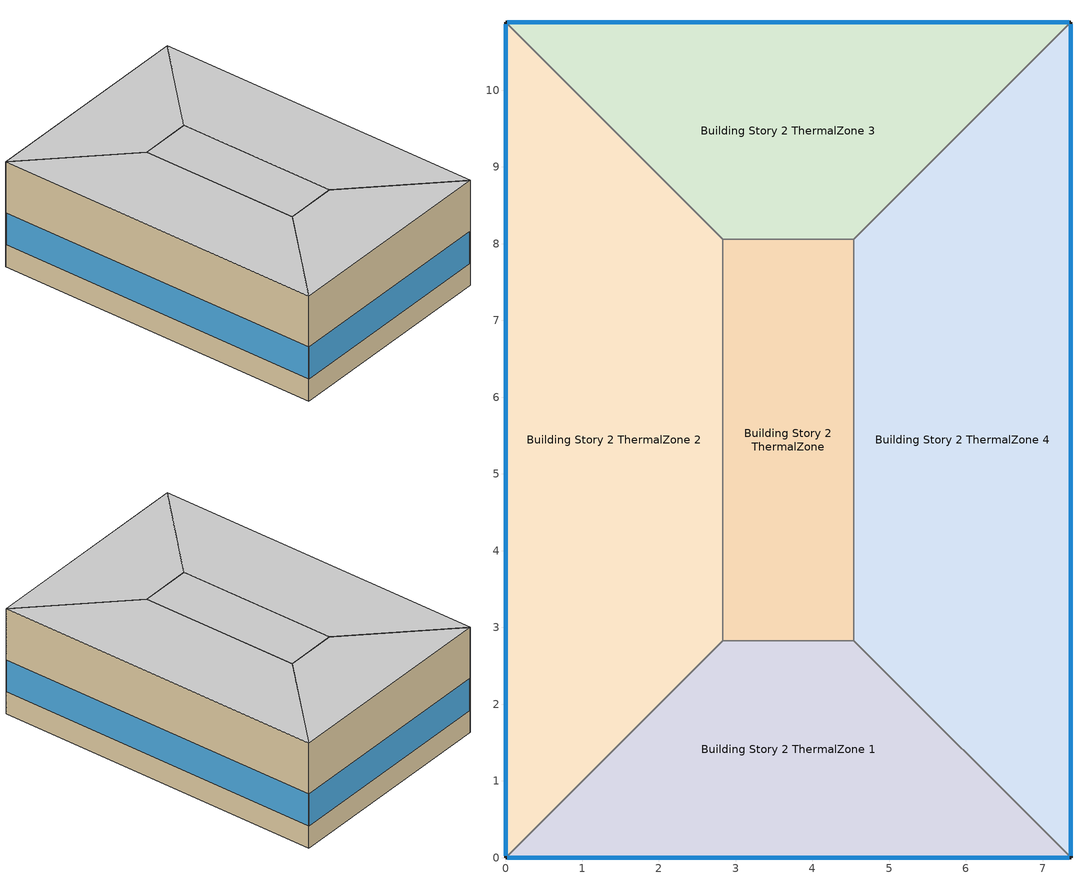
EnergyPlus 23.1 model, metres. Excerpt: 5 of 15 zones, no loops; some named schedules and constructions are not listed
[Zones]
Building Story 2 ThermalZone
 floor adiabatic (Typical Interior Floor): 4.54,2.83 2.83,2.83 2.83,8.06 4.54,8.06 z3.6
 wall adiabatic (Typical Interior Wall): 2.83,2.83 4.54,2.83 4.54,8.06 2.83,8.06 2.83,2.83 z3.6:7.2
 ceiling adiabatic (Typical Interior Ceiling): 4.54,8.06 2.83,8.06 2.83,2.83 4.54,2.83 z7.2
Building Story 2 ThermalZone 1
 floor adiabatic (Typical Interior Ceiling): 7.37,0 0,0 2.83,2.83 4.54,2.83 z3.6
 wall outside (Typical Insulated Steel Framed Exterior Wall R-20.41): 0,0 7.37,0 z3.6:7.2
 wall adiabatic (Typical Interior Wall): 7.37,0 4.54,2.83 2.83,2.83 0,0 z3.6:7.2
 window (U 0.48 SHGC 0.40 Dbl Ref-D Clr 6mm/13mm): 0.03,0 7.34,0 z4.36:5.45
 ceiling adiabatic (Typical Interior Ceiling): 4.54,2.83 2.83,2.83 0,0 7.37,0 z7.2
Building Story 2 ThermalZone 2
 floor adiabatic (Typical Interior Ceiling): 0,0 0,10.88 2.83,8.06 2.83,2.83 z3.6
 wall outside (Typical Insulated Steel Framed Exterior Wall R-20.41): 0,10.88 0,0 z3.6:7.2
 wall adiabatic (Typical Interior Wall): 0,0 2.83,2.83 2.83,8.06 0,10.88 z3.6:7.2
 window (U 0.48 SHGC 0.40 Dbl Ref-D Clr 6mm/13mm): 0,10.86 0,0.03 z4.36:5.45
 ceiling adiabatic (Typical Interior Ceiling): 2.83,2.83 2.83,8.06 0,10.88 0,0 z7.2
Building Story 2 ThermalZone 3
 floor adiabatic (Typical Interior Ceiling): 0,10.88 7.37,10.88 4.54,8.06 2.83,8.06 z3.6
 wall outside (Typical Insulated Steel Framed Exterior Wall R-20.41): 7.37,10.88 0,10.88 z3.6:7.2
 wall adiabatic (Typical Interior Wall): 0,10.88 2.83,8.06 4.54,8.06 7.37,10.88 z3.6:7.2
 window (U 0.48 SHGC 0.40 Dbl Ref-D Clr 6mm/13mm): 7.34,10.88 0.03,10.88 z4.36:5.45
 ceiling adiabatic (Typical Interior Ceiling): 2.83,8.06 4.54,8.06 7.37,10.88 0,10.88 z7.2
Building Story 2 ThermalZone 4
 floor adiabatic (Typical Interior Ceiling): 7.37,10.88 7.37,0 4.54,2.83 4.54,8.06 z3.6
 wall outside (Typical Insulated Steel Framed Exterior Wall R-20.41): 7.37,0 7.37,10.88 z3.6:7.2
 wall adiabatic (Typical Interior Wall): 7.37,10.88 4.54,8.06 4.54,2.83 7.37,0 z3.6:7.2
 window (U 0.48 SHGC 0.40 Dbl Ref-D Clr 6mm/13mm): 7.37,0.03 7.37,10.86 z4.36:5.45
 ceiling adiabatic (Typical Interior Ceiling): 4.54,8.06 4.54,2.83 7.37,0 7.37,10.88 z7.2
[Schedule:Week:Daily]
SchoolSecondary BLDG_LIGHT_LOBBYFLR1_SCH_2013 Week Rule - Jul3-Aug27: SchoolSecondary BLDG_LIGHT_LOBBYFLR1_SCH_2013 Wknd Day 1, SchoolSecondary BLDG_LIGHT_LOBBYFLR1_SCH_2013 Wkdy Day 1, SchoolSecondary BLDG_LIGHT_LOBBYFLR1_SCH_2013 Wkdy Day 1, SchoolSecondary BLDG_LIGHT_LOBBYFLR1_SCH_2013 Wkdy Day 1, SchoolSecondary BLDG_LIGHT_LOBBYFLR1_SCH_2013 Wkdy Day 1, SchoolSecondary BLDG_LIGHT_LOBBYFLR1_SCH_2013 Wkdy Day 1, SchoolSecondary BLDG_LIGHT_LOBBYFLR1_SCH_2013 Wknd Day 1, SchoolSecondary BLDG_LIGHT_LOBBYFLR1_SCH_2013 Default, SchoolSecondary BLDG_LIGHT_LOBBYFLR1_SCH_2013 Summer Design Day, SchoolSecondary BLDG_LIGHT_LOBBYFLR1_SCH_2013 Winter Design Day, SchoolSecondary BLDG_LIGHT_LOBBYFLR1_SCH_2013 Default, SchoolSecondary BLDG_LIGHT_LOBBYFLR1_SCH_2013 Default
SchoolSecondary BLDG_LIGHT_LOBBYFLR1_SCH_2013 Week Rule - Aug28-Sep3: SchoolSecondary BLDG_LIGHT_LOBBYFLR1_SCH_2013 Wknd Day 1, SchoolSecondary BLDG_LIGHT_LOBBYFLR1_SCH_2013 Wkdy Day 1, SchoolSecondary BLDG_LIGHT_LOBBYFLR1_SCH_2013 Wkdy Day 1, SchoolSecondary BLDG_LIGHT_LOBBYFLR1_SCH_2013 Wkdy Day 1, SchoolSecondary BLDG_LIGHT_LOBBYFLR1_SCH_2013 Wkdy Day 2, SchoolSecondary BLDG_LIGHT_LOBBYFLR1_SCH_2013 Wkdy Day 2, SchoolSecondary BLDG_LIGHT_LOBBYFLR1_SCH_2013 Default, SchoolSecondary BLDG_LIGHT_LOBBYFLR1_SCH_2013 Default, SchoolSecondary BLDG_LIGHT_LOBBYFLR1_SCH_2013 Summer Design Day, SchoolSecondary BLDG_LIGHT_LOBBYFLR1_SCH_2013 Winter Design Day, SchoolSecondary BLDG_LIGHT_LOBBYFLR1_SCH_2013 Default, SchoolSecondary BLDG_LIGHT_LOBBYFLR1_SCH_2013 Default
SchoolSecondary BLDG_LIGHT_LOBBYFLR1_SCH_2013 Week Rule - Sep4-Dec31: SchoolSecondary BLDG_LIGHT_LOBBYFLR1_SCH_2013 Default, SchoolSecondary BLDG_LIGHT_LOBBYFLR1_SCH_2013 Wkdy Day 2, SchoolSecondary BLDG_LIGHT_LOBBYFLR1_SCH_2013 Wkdy Day 2, SchoolSecondary BLDG_LIGHT_LOBBYFLR1_SCH_2013 Wkdy Day 2, SchoolSecondary BLDG_LIGHT_LOBBYFLR1_SCH_2013 Wkdy Day 2, SchoolSecondary BLDG_LIGHT_LOBBYFLR1_SCH_2013 Wkdy Day 2, SchoolSecondary BLDG_LIGHT_LOBBYFLR1_SCH_2013 Default, SchoolSecondary BLDG_LIGHT_LOBBYFLR1_SCH_2013 Default, SchoolSecondary BLDG_LIGHT_LOBBYFLR1_SCH_2013 Summer Design Day, SchoolSecondary BLDG_LIGHT_LOBBYFLR1_SCH_2013 Winter Design Day, SchoolSecondary BLDG_LIGHT_LOBBYFLR1_SCH_2013 Default, SchoolSecondary BLDG_LIGHT_LOBBYFLR1_SCH_2013 Default
SchoolSecondary BLDG_LIGHT_MECHANICAL_SCH_2013 Week Rule - Jan1-Jan1: SchoolSecondary BLDG_LIGHT_MECHANICAL_SCH_2013 Wknd Day, SchoolSecondary BLDG_LIGHT_MECHANICAL_SCH_2013 Wknd Day, SchoolSecondary BLDG_LIGHT_MECHANICAL_SCH_2013 Wknd Day, SchoolSecondary BLDG_LIGHT_MECHANICAL_SCH_2013 Wknd Day, SchoolSecondary BLDG_LIGHT_MECHANICAL_SCH_2013 Wknd Day, SchoolSecondary BLDG_LIGHT_MECHANICAL_SCH_2013 Wknd Day, SchoolSecondary BLDG_LIGHT_MECHANICAL_SCH_2013 Wknd Day, SchoolSecondary BLDG_LIGHT_MECHANICAL_SCH_2013 Default, SchoolSecondary BLDG_LIGHT_MECHANICAL_SCH_2013 Summer Design Day, SchoolSecondary BLDG_LIGHT_MECHANICAL_SCH_2013 Winter Design Day, SchoolSecondary BLDG_LIGHT_MECHANICAL_SCH_2013 Default, SchoolSecondary BLDG_LIGHT_MECHANICAL_SCH_2013 Default
SchoolSecondary BLDG_LIGHT_MECHANICAL_SCH_2013 Week Rule - Jan2-Jun25: SchoolSecondary BLDG_LIGHT_MECHANICAL_SCH_2013 Wknd Day, SchoolSecondary BLDG_LIGHT_MECHANICAL_SCH_2013 Wkdy Day, SchoolSecondary BLDG_LIGHT_MECHANICAL_SCH_2013 Wkdy Day, SchoolSecondary BLDG_LIGHT_MECHANICAL_SCH_2013 Wkdy Day, SchoolSecondary BLDG_LIGHT_MECHANICAL_SCH_2013 Wkdy Day, SchoolSecondary BLDG_LIGHT_MECHANICAL_SCH_2013 Wkdy Day, SchoolSecondary BLDG_LIGHT_MECHANICAL_SCH_2013 Wknd Day, SchoolSecondary BLDG_LIGHT_MECHANICAL_SCH_2013 Default, SchoolSecondary BLDG_LIGHT_MECHANICAL_SCH_2013 Summer Design Day, SchoolSecondary BLDG_LIGHT_MECHANICAL_SCH_2013 Winter Design Day, SchoolSecondary BLDG_LIGHT_MECHANICAL_SCH_2013 Default, SchoolSecondary BLDG_LIGHT_MECHANICAL_SCH_2013 Default
SchoolSecondary BLDG_LIGHT_MECHANICAL_SCH_2013 Week Rule - Jun26-Jul2: SchoolSecondary BLDG_LIGHT_MECHANICAL_SCH_2013 Wknd Day, SchoolSecondary BLDG_LIGHT_MECHANICAL_SCH_2013 Wkdy Day, SchoolSecondary BLDG_LIGHT_MECHANICAL_SCH_2013 Wkdy Day, SchoolSecondary BLDG_LIGHT_MECHANICAL_SCH_2013 Wkdy Day, SchoolSecondary BLDG_LIGHT_MECHANICAL_SCH_2013 Wkdy Day, SchoolSecondary BLDG_LIGHT_MECHANICAL_SCH_2013 Wkdy Day 1, SchoolSecondary BLDG_LIGHT_MECHANICAL_SCH_2013 Wknd Day 1, SchoolSecondary BLDG_LIGHT_MECHANICAL_SCH_2013 Default, SchoolSecondary BLDG_LIGHT_MECHANICAL_SCH_2013 Summer Design Day, SchoolSecondary BLDG_LIGHT_MECHANICAL_SCH_2013 Winter Design Day, SchoolSecondary BLDG_LIGHT_MECHANICAL_SCH_2013 Default, SchoolSecondary BLDG_LIGHT_MECHANICAL_SCH_2013 Default
SchoolSecondary BLDG_LIGHT_MECHANICAL_SCH_2013 Week Rule - Jul3-Aug27: SchoolSecondary BLDG_LIGHT_MECHANICAL_SCH_2013 Wknd Day 1, SchoolSecondary BLDG_LIGHT_MECHANICAL_SCH_2013 Wkdy Day 1, SchoolSecondary BLDG_LIGHT_MECHANICAL_SCH_2013 Wkdy Day 1, SchoolSecondary BLDG_LIGHT_MECHANICAL_SCH_2013 Wkdy Day 1, SchoolSecondary BLDG_LIGHT_MECHANICAL_SCH_2013 Wkdy Day 1, SchoolSecondary BLDG_LIGHT_MECHANICAL_SCH_2013 Wkdy Day 1, SchoolSecondary BLDG_LIGHT_MECHANICAL_SCH_2013 Wknd Day 1, SchoolSecondary BLDG_LIGHT_MECHANICAL_SCH_2013 Default, SchoolSecondary BLDG_LIGHT_MECHANICAL_SCH_2013 Summer Design Day, SchoolSecondary BLDG_LIGHT_MECHANICAL_SCH_2013 Winter Design Day, SchoolSecondary BLDG_LIGHT_MECHANICAL_SCH_2013 Default, SchoolSecondary BLDG_LIGHT_MECHANICAL_SCH_2013 Default
SchoolSecondary BLDG_LIGHT_MECHANICAL_SCH_2013 Week Rule - Aug28-Sep3: SchoolSecondary BLDG_LIGHT_MECHANICAL_SCH_2013 Wknd Day 1, SchoolSecondary BLDG_LIGHT_MECHANICAL_SCH_2013 Wkdy Day 1, SchoolSecondary BLDG_LIGHT_MECHANICAL_SCH_2013 Wkdy Day 1, SchoolSecondary BLDG_LIGHT_MECHANICAL_SCH_2013 Wkdy Day 1, SchoolSecondary BLDG_LIGHT_MECHANICAL_SCH_2013 Wkdy Day 2, SchoolSecondary BLDG_LIGHT_MECHANICAL_SCH_2013 Wkdy Day 2, SchoolSecondary BLDG_LIGHT_MECHANICAL_SCH_2013 Default, SchoolSecondary BLDG_LIGHT_MECHANICAL_SCH_2013 Default, SchoolSecondary BLDG_LIGHT_MECHANICAL_SCH_2013 Summer Design Day, SchoolSecondary BLDG_LIGHT_MECHANICAL_SCH_2013 Winter Design Day, SchoolSecondary BLDG_LIGHT_MECHANICAL_SCH_2013 Default, SchoolSecondary BLDG_LIGHT_MECHANICAL_SCH_2013 Default
SchoolSecondary BLDG_LIGHT_MECHANICAL_SCH_2013 Week Rule - Sep4-Dec31: SchoolSecondary BLDG_LIGHT_MECHANICAL_SCH_2013 Default, SchoolSecondary BLDG_LIGHT_MECHANICAL_SCH_2013 Wkdy Day 2, SchoolSecondary BLDG_LIGHT_MECHANICAL_SCH_2013 Wkdy Day 2, SchoolSecondary BLDG_LIGHT_MECHANICAL_SCH_2013 Wkdy Day 2, SchoolSecondary BLDG_LIGHT_MECHANICAL_SCH_2013 Wkdy Day 2, SchoolSecondary BLDG_LIGHT_MECHANICAL_SCH_2013 Wkdy Day 2, SchoolSecondary BLDG_LIGHT_MECHANICAL_SCH_2013 Default, SchoolSecondary BLDG_LIGHT_MECHANICAL_SCH_2013 Default, SchoolSecondary BLDG_LIGHT_MECHANICAL_SCH_2013 Summer Design Day, SchoolSecondary BLDG_LIGHT_MECHANICAL_SCH_2013 Winter Design Day, SchoolSecondary BLDG_LIGHT_MECHANICAL_SCH_2013 Default, SchoolSecondary BLDG_LIGHT_MECHANICAL_SCH_2013 Default
SchoolSecondary BLDG_LIGHT_OFFICE_SCH_2013 Week Rule - Jan1-Jan1: SchoolSecondary BLDG_LIGHT_OFFICE_SCH_2013 Wknd Day, SchoolSecondary BLDG_LIGHT_OFFICE_SCH_2013 Wknd Day, SchoolSecondary BLDG_LIGHT_OFFICE_SCH_2013 Wknd Day, SchoolSecondary BLDG_LIGHT_OFFICE_SCH_2013 Wknd Day, SchoolSecondary BLDG_LIGHT_OFFICE_SCH_2013 Wknd Day, SchoolSecondary BLDG_LIGHT_OFFICE_SCH_2013 Wknd Day, SchoolSecondary BLDG_LIGHT_OFFICE_SCH_2013 Wknd Day, SchoolSecondary BLDG_LIGHT_OFFICE_SCH_2013 Default, SchoolSecondary BLDG_LIGHT_OFFICE_SCH_2013 Summer Design Day, SchoolSecondary BLDG_LIGHT_OFFICE_SCH_2013 Winter Design Day, SchoolSecondary BLDG_LIGHT_OFFICE_SCH_2013 Default, SchoolSecondary BLDG_LIGHT_OFFICE_SCH_2013 Default
SchoolSecondary BLDG_LIGHT_OFFICE_SCH_2013 Week Rule - Jan2-Jun25: SchoolSecondary BLDG_LIGHT_OFFICE_SCH_2013 Wknd Day, SchoolSecondary BLDG_LIGHT_OFFICE_SCH_2013 Wkdy Day, SchoolSecondary BLDG_LIGHT_OFFICE_SCH_2013 Wkdy Day, SchoolSecondary BLDG_LIGHT_OFFICE_SCH_2013 Wkdy Day, SchoolSecondary BLDG_LIGHT_OFFICE_SCH_2013 Wkdy Day, SchoolSecondary BLDG_LIGHT_OFFICE_SCH_2013 Wkdy Day, SchoolSecondary BLDG_LIGHT_OFFICE_SCH_2013 Wknd Day, SchoolSecondary BLDG_LIGHT_OFFICE_SCH_2013 Default, SchoolSecondary BLDG_LIGHT_OFFICE_SCH_2013 Summer Design Day, SchoolSecondary BLDG_LIGHT_OFFICE_SCH_2013 Winter Design Day, SchoolSecondary BLDG_LIGHT_OFFICE_SCH_2013 Default, SchoolSecondary BLDG_LIGHT_OFFICE_SCH_2013 Default
SchoolSecondary BLDG_LIGHT_OFFICE_SCH_2013 Week Rule - Jun26-Jul2: SchoolSecondary BLDG_LIGHT_OFFICE_SCH_2013 Wknd Day, SchoolSecondary BLDG_LIGHT_OFFICE_SCH_2013 Wkdy Day, SchoolSecondary BLDG_LIGHT_OFFICE_SCH_2013 Wkdy Day, SchoolSecondary BLDG_LIGHT_OFFICE_SCH_2013 Wkdy Day, SchoolSecondary BLDG_LIGHT_OFFICE_SCH_2013 Wkdy Day, SchoolSecondary BLDG_LIGHT_OFFICE_SCH_2013 Wkdy Day 1, SchoolSecondary BLDG_LIGHT_OFFICE_SCH_2013 Wknd Day 1, SchoolSecondary BLDG_LIGHT_OFFICE_SCH_2013 Default, SchoolSecondary BLDG_LIGHT_OFFICE_SCH_2013 Summer Design Day, SchoolSecondary BLDG_LIGHT_OFFICE_SCH_2013 Winter Design Day, SchoolSecondary BLDG_LIGHT_OFFICE_SCH_2013 Default, SchoolSecondary BLDG_LIGHT_OFFICE_SCH_2013 Default
SchoolSecondary BLDG_LIGHT_OFFICE_SCH_2013 Week Rule - Jul3-Aug27: SchoolSecondary BLDG_LIGHT_OFFICE_SCH_2013 Wknd Day 1, SchoolSecondary BLDG_LIGHT_OFFICE_SCH_2013 Wkdy Day 1, SchoolSecondary BLDG_LIGHT_OFFICE_SCH_2013 Wkdy Day 1, SchoolSecondary BLDG_LIGHT_OFFICE_SCH_2013 Wkdy Day 1, SchoolSecondary BLDG_LIGHT_OFFICE_SCH_2013 Wkdy Day 1, SchoolSecondary BLDG_LIGHT_OFFICE_SCH_2013 Wkdy Day 1, SchoolSecondary BLDG_LIGHT_OFFICE_SCH_2013 Wknd Day 1, SchoolSecondary BLDG_LIGHT_OFFICE_SCH_2013 Default, SchoolSecondary BLDG_LIGHT_OFFICE_SCH_2013 Summer Design Day, SchoolSecondary BLDG_LIGHT_OFFICE_SCH_2013 Winter Design Day, SchoolSecondary BLDG_LIGHT_OFFICE_SCH_2013 Default, SchoolSecondary BLDG_LIGHT_OFFICE_SCH_2013 Default
SchoolSecondary BLDG_LIGHT_OFFICE_SCH_2013 Week Rule - Aug28-Sep3: SchoolSecondary BLDG_LIGHT_OFFICE_SCH_2013 Wknd Day 1, SchoolSecondary BLDG_LIGHT_OFFICE_SCH_2013 Wkdy Day 1, SchoolSecondary BLDG_LIGHT_OFFICE_SCH_2013 Wkdy Day 1, SchoolSecondary BLDG_LIGHT_OFFICE_SCH_2013 Wkdy Day 1, SchoolSecondary BLDG_LIGHT_OFFICE_SCH_2013 Wkdy Day 2, SchoolSecondary BLDG_LIGHT_OFFICE_SCH_2013 Wkdy Day 2, SchoolSecondary BLDG_LIGHT_OFFICE_SCH_2013 Default, SchoolSecondary BLDG_LIGHT_OFFICE_SCH_2013 Default, SchoolSecondary BLDG_LIGHT_OFFICE_SCH_2013 Summer Design Day, SchoolSecondary BLDG_LIGHT_OFFICE_SCH_2013 Winter Design Day, SchoolSecondary BLDG_LIGHT_OFFICE_SCH_2013 Default, SchoolSecondary BLDG_LIGHT_OFFICE_SCH_2013 Default
SchoolSecondary BLDG_LIGHT_OFFICE_SCH_2013 Week Rule - Sep4-Dec31: SchoolSecondary BLDG_LIGHT_OFFICE_SCH_2013 Default, SchoolSecondary BLDG_LIGHT_OFFICE_SCH_2013 Wkdy Day 2, SchoolSecondary BLDG_LIGHT_OFFICE_SCH_2013 Wkdy Day 2, SchoolSecondary BLDG_LIGHT_OFFICE_SCH_2013 Wkdy Day 2, SchoolSecondary BLDG_LIGHT_OFFICE_SCH_2013 Wkdy Day 2, SchoolSecondary BLDG_LIGHT_OFFICE_SCH_2013 Wkdy Day 2, SchoolSecondary BLDG_LIGHT_OFFICE_SCH_2013 Default, SchoolSecondary BLDG_LIGHT_OFFICE_SCH_2013 Default, SchoolSecondary BLDG_LIGHT_OFFICE_SCH_2013 Summer Design Day, SchoolSecondary BLDG_LIGHT_OFFICE_SCH_2013 Winter Design Day, SchoolSecondary BLDG_LIGHT_OFFICE_SCH_2013 Default, SchoolSecondary BLDG_LIGHT_OFFICE_SCH_2013 Default
SchoolSecondary BLDG_LIGHT_BATH_SCH_2013 Week Rule - Jan1-Jan1: SchoolSecondary BLDG_LIGHT_BATH_SCH_2013 Wknd Day, SchoolSecondary BLDG_LIGHT_BATH_SCH_2013 Wknd Day, SchoolSecondary BLDG_LIGHT_BATH_SCH_2013 Wknd Day, SchoolSecondary BLDG_LIGHT_BATH_SCH_2013 Wknd Day, SchoolSecondary BLDG_LIGHT_BATH_SCH_2013 Wknd Day, SchoolSecondary BLDG_LIGHT_BATH_SCH_2013 Wknd Day, SchoolSecondary BLDG_LIGHT_BATH_SCH_2013 Wknd Day, SchoolSecondary BLDG_LIGHT_BATH_SCH_2013 Default, SchoolSecondary BLDG_LIGHT_BATH_SCH_2013 Summer Design Day, SchoolSecondary BLDG_LIGHT_BATH_SCH_2013 Winter Design Day, SchoolSecondary BLDG_LIGHT_BATH_SCH_2013 Default, SchoolSecondary BLDG_LIGHT_BATH_SCH_2013 Default
SchoolSecondary BLDG_LIGHT_BATH_SCH_2013 Week Rule - Jan2-Jun25: SchoolSecondary BLDG_LIGHT_BATH_SCH_2013 Wknd Day, SchoolSecondary BLDG_LIGHT_BATH_SCH_2013 Wkdy Day, SchoolSecondary BLDG_LIGHT_BATH_SCH_2013 Wkdy Day, SchoolSecondary BLDG_LIGHT_BATH_SCH_2013 Wkdy Day, SchoolSecondary BLDG_LIGHT_BATH_SCH_2013 Wkdy Day, SchoolSecondary BLDG_LIGHT_BATH_SCH_2013 Wkdy Day, SchoolSecondary BLDG_LIGHT_BATH_SCH_2013 Wknd Day, SchoolSecondary BLDG_LIGHT_BATH_SCH_2013 Default, SchoolSecondary BLDG_LIGHT_BATH_SCH_2013 Summer Design Day, SchoolSecondary BLDG_LIGHT_BATH_SCH_2013 Winter Design Day, SchoolSecondary BLDG_LIGHT_BATH_SCH_2013 Default, SchoolSecondary BLDG_LIGHT_BATH_SCH_2013 Default
SchoolSecondary BLDG_LIGHT_BATH_SCH_2013 Week Rule - Jun26-Jul2: SchoolSecondary BLDG_LIGHT_BATH_SCH_2013 Wknd Day, SchoolSecondary BLDG_LIGHT_BATH_SCH_2013 Wkdy Day, SchoolSecondary BLDG_LIGHT_BATH_SCH_2013 Wkdy Day, SchoolSecondary BLDG_LIGHT_BATH_SCH_2013 Wkdy Day, SchoolSecondary BLDG_LIGHT_BATH_SCH_2013 Wkdy Day, SchoolSecondary BLDG_LIGHT_BATH_SCH_2013 Wkdy Day 1, SchoolSecondary BLDG_LIGHT_BATH_SCH_2013 Wknd Day 1, SchoolSecondary BLDG_LIGHT_BATH_SCH_2013 Default, SchoolSecondary BLDG_LIGHT_BATH_SCH_2013 Summer Design Day, SchoolSecondary BLDG_LIGHT_BATH_SCH_2013 Winter Design Day, SchoolSecondary BLDG_LIGHT_BATH_SCH_2013 Default, SchoolSecondary BLDG_LIGHT_BATH_SCH_2013 Default
SchoolSecondary BLDG_LIGHT_BATH_SCH_2013 Week Rule - Jul3-Aug27: SchoolSecondary BLDG_LIGHT_BATH_SCH_2013 Wknd Day 1, SchoolSecondary BLDG_LIGHT_BATH_SCH_2013 Wkdy Day 1, SchoolSecondary BLDG_LIGHT_BATH_SCH_2013 Wkdy Day 1, SchoolSecondary BLDG_LIGHT_BATH_SCH_2013 Wkdy Day 1, SchoolSecondary BLDG_LIGHT_BATH_SCH_2013 Wkdy Day 1, SchoolSecondary BLDG_LIGHT_BATH_SCH_2013 Wkdy Day 1, SchoolSecondary BLDG_LIGHT_BATH_SCH_2013 Wknd Day 1, SchoolSecondary BLDG_LIGHT_BATH_SCH_2013 Default, SchoolSecondary BLDG_LIGHT_BATH_SCH_2013 Summer Design Day, SchoolSecondary BLDG_LIGHT_BATH_SCH_2013 Winter Design Day, SchoolSecondary BLDG_LIGHT_BATH_SCH_2013 Default, SchoolSecondary BLDG_LIGHT_BATH_SCH_2013 Default
SchoolSecondary BLDG_LIGHT_BATH_SCH_2013 Week Rule - Aug28-Sep3: SchoolSecondary BLDG_LIGHT_BATH_SCH_2013 Wknd Day 1, SchoolSecondary BLDG_LIGHT_BATH_SCH_2013 Wkdy Day 1, SchoolSecondary BLDG_LIGHT_BATH_SCH_2013 Wkdy Day 1, SchoolSecondary BLDG_LIGHT_BATH_SCH_2013 Wkdy Day 1, SchoolSecondary BLDG_LIGHT_BATH_SCH_2013 Wkdy Day 2, SchoolSecondary BLDG_LIGHT_BATH_SCH_2013 Wkdy Day 2, SchoolSecondary BLDG_LIGHT_BATH_SCH_2013 Default, SchoolSecondary BLDG_LIGHT_BATH_SCH_2013 Default, SchoolSecondary BLDG_LIGHT_BATH_SCH_2013 Summer Design Day, SchoolSecondary BLDG_LIGHT_BATH_SCH_2013 Winter Design Day, SchoolSecondary BLDG_LIGHT_BATH_SCH_2013 Default, SchoolSecondary BLDG_LIGHT_BATH_SCH_2013 Default
SchoolSecondary BLDG_LIGHT_BATH_SCH_2013 Week Rule - Sep4-Dec31: SchoolSecondary BLDG_LIGHT_BATH_SCH_2013 Default, SchoolSecondary BLDG_LIGHT_BATH_SCH_2013 Wkdy Day 2, SchoolSecondary BLDG_LIGHT_BATH_SCH_2013 Wkdy Day 2, SchoolSecondary BLDG_LIGHT_BATH_SCH_2013 Wkdy Day 2, SchoolSecondary BLDG_LIGHT_BATH_SCH_2013 Wkdy Day 2, SchoolSecondary BLDG_LIGHT_BATH_SCH_2013 Wkdy Day 2, SchoolSecondary BLDG_LIGHT_BATH_SCH_2013 Default, SchoolSecondary BLDG_LIGHT_BATH_SCH_2013 Default, SchoolSecondary BLDG_LIGHT_BATH_SCH_2013 Summer Design Day, SchoolSecondary BLDG_LIGHT_BATH_SCH_2013 Winter Design Day, SchoolSecondary BLDG_LIGHT_BATH_SCH_2013 Default, SchoolSecondary BLDG_LIGHT_BATH_SCH_2013 Default
SchoolSecondary BLDG_OCC_SCH_Auditorium Week Rule - Jan1-Jan1: SchoolSecondary BLDG_OCC_SCH_Auditorium Wknd Day, SchoolSecondary BLDG_OCC_SCH_Auditorium Wknd Day, SchoolSecondary BLDG_OCC_SCH_Auditorium Wknd Day, SchoolSecondary BLDG_OCC_SCH_Auditorium Wknd Day, SchoolSecondary BLDG_OCC_SCH_Auditorium Wknd Day, SchoolSecondary BLDG_OCC_SCH_Auditorium Wknd Day, SchoolSecondary BLDG_OCC_SCH_Auditorium Wknd Day, SchoolSecondary BLDG_OCC_SCH_Auditorium Default, SchoolSecondary BLDG_OCC_SCH_Auditorium Summer Design Day, SchoolSecondary BLDG_OCC_SCH_Auditorium Winter Design Day, SchoolSecondary BLDG_OCC_SCH_Auditorium Default, SchoolSecondary BLDG_OCC_SCH_Auditorium Default
SchoolSecondary BLDG_OCC_SCH_Auditorium Week Rule - Jan2-Jun25: SchoolSecondary BLDG_OCC_SCH_Auditorium Wknd Day, SchoolSecondary BLDG_OCC_SCH_Auditorium Wkdy|SmrDsn Day, SchoolSecondary BLDG_OCC_SCH_Auditorium Wkdy|SmrDsn Day, SchoolSecondary BLDG_OCC_SCH_Auditorium Wkdy|SmrDsn Day, SchoolSecondary BLDG_OCC_SCH_Auditorium Wkdy|SmrDsn Day, SchoolSecondary BLDG_OCC_SCH_Auditorium Wkdy|SmrDsn Day, SchoolSecondary BLDG_OCC_SCH_Auditorium Wknd Day, SchoolSecondary BLDG_OCC_SCH_Auditorium Default, SchoolSecondary BLDG_OCC_SCH_Auditorium Summer Design Day, SchoolSecondary BLDG_OCC_SCH_Auditorium Winter Design Day, SchoolSecondary BLDG_OCC_SCH_Auditorium Default, SchoolSecondary BLDG_OCC_SCH_Auditorium Default
SchoolSecondary BLDG_OCC_SCH_Auditorium Week Rule - Jun26-Jul2: SchoolSecondary BLDG_OCC_SCH_Auditorium Wknd Day, SchoolSecondary BLDG_OCC_SCH_Auditorium Wkdy|SmrDsn Day, SchoolSecondary BLDG_OCC_SCH_Auditorium Wkdy|SmrDsn Day, SchoolSecondary BLDG_OCC_SCH_Auditorium Wkdy|SmrDsn Day, SchoolSecondary BLDG_OCC_SCH_Auditorium Wkdy|SmrDsn Day, SchoolSecondary BLDG_OCC_SCH_Auditorium Wkdy|SmrDsn Day 1, SchoolSecondary BLDG_OCC_SCH_Auditorium Wknd Day 1, SchoolSecondary BLDG_OCC_SCH_Auditorium Default, SchoolSecondary BLDG_OCC_SCH_Auditorium Summer Design Day, SchoolSecondary BLDG_OCC_SCH_Auditorium Winter Design Day, SchoolSecondary BLDG_OCC_SCH_Auditorium Default, SchoolSecondary BLDG_OCC_SCH_Auditorium Default
SchoolSecondary BLDG_OCC_SCH_Auditorium Week Rule - Jul3-Aug27: SchoolSecondary BLDG_OCC_SCH_Auditorium Wknd Day 1, SchoolSecondary BLDG_OCC_SCH_Auditorium Wkdy|SmrDsn Day 1, SchoolSecondary BLDG_OCC_SCH_Auditorium Wkdy|SmrDsn Day 1, SchoolSecondary BLDG_OCC_SCH_Auditorium Wkdy|SmrDsn Day 1, SchoolSecondary BLDG_OCC_SCH_Auditorium Wkdy|SmrDsn Day 1, SchoolSecondary BLDG_OCC_SCH_Auditorium Wkdy|SmrDsn Day 1, SchoolSecondary BLDG_OCC_SCH_Auditorium Wknd Day 1, SchoolSecondary BLDG_OCC_SCH_Auditorium Default, SchoolSecondary BLDG_OCC_SCH_Auditorium Summer Design Day, SchoolSecondary BLDG_OCC_SCH_Auditorium Winter Design Day, SchoolSecondary BLDG_OCC_SCH_Auditorium Default, SchoolSecondary BLDG_OCC_SCH_Auditorium Default
SchoolSecondary BLDG_OCC_SCH_Auditorium Week Rule - Aug28-Sep3: SchoolSecondary BLDG_OCC_SCH_Auditorium Wknd Day 1, SchoolSecondary BLDG_OCC_SCH_Auditorium Wkdy|SmrDsn Day 1, SchoolSecondary BLDG_OCC_SCH_Auditorium Wkdy|SmrDsn Day 1, SchoolSecondary BLDG_OCC_SCH_Auditorium Wkdy|SmrDsn Day 1, SchoolSecondary BLDG_OCC_SCH_Auditorium Wkdy|SmrDsn Day 2, SchoolSecondary BLDG_OCC_SCH_Auditorium Wkdy|SmrDsn Day 2, SchoolSecondary BLDG_OCC_SCH_Auditorium Default, SchoolSecondary BLDG_OCC_SCH_Auditorium Default, SchoolSecondary BLDG_OCC_SCH_Auditorium Summer Design Day, SchoolSecondary BLDG_OCC_SCH_Auditorium Winter Design Day, SchoolSecondary BLDG_OCC_SCH_Auditorium Default, SchoolSecondary BLDG_OCC_SCH_Auditorium Default
SchoolSecondary BLDG_OCC_SCH_Auditorium Week Rule - Sep4-Dec31: SchoolSecondary BLDG_OCC_SCH_Auditorium Default, SchoolSecondary BLDG_OCC_SCH_Auditorium Wkdy|SmrDsn Day 2, SchoolSecondary BLDG_OCC_SCH_Auditorium Wkdy|SmrDsn Day 2, SchoolSecondary BLDG_OCC_SCH_Auditorium Wkdy|SmrDsn Day 2, SchoolSecondary BLDG_OCC_SCH_Auditorium Wkdy|SmrDsn Day 2, SchoolSecondary BLDG_OCC_SCH_Auditorium Wkdy|SmrDsn Day 2, SchoolSecondary BLDG_OCC_SCH_Auditorium Default, SchoolSecondary BLDG_OCC_SCH_Auditorium Default, SchoolSecondary BLDG_OCC_SCH_Auditorium Summer Design Day, SchoolSecondary BLDG_OCC_SCH_Auditorium Winter Design Day, SchoolSecondary BLDG_OCC_SCH_Auditorium Default, SchoolSecondary BLDG_OCC_SCH_Auditorium Default
SchoolSecondary ACTIVITY_SCH Week Rule - Jan1-Dec31: SchoolSecondary ACTIVITY_SCH Default, SchoolSecondary ACTIVITY_SCH Default, SchoolSecondary ACTIVITY_SCH Default, SchoolSecondary ACTIVITY_SCH Default, SchoolSecondary ACTIVITY_SCH Default, SchoolSecondary ACTIVITY_SCH Default, SchoolSecondary ACTIVITY_SCH Default, SchoolSecondary ACTIVITY_SCH Default, SchoolSecondary ACTIVITY_SCH Summer Design Day, SchoolSecondary ACTIVITY_SCH Winter Design Day, SchoolSecondary ACTIVITY_SCH Default, SchoolSecondary ACTIVITY_SCH Default
Work Efficiency Schedule Week Rule - Jan1-Dec31: Work Efficiency Schedule Default, Work Efficiency Schedule Default, Work Efficiency Schedule Default, Work Efficiency Schedule Default, Work Efficiency Schedule Default, Work Efficiency Schedule Default, Work Efficiency Schedule Default, Work Efficiency Schedule Default, Work Efficiency Schedule Default, Work Efficiency Schedule Default, Work Efficiency Schedule Default, Work Efficiency Schedule Default
Clothing Schedule Week Rule - Jan1-Dec31: Clothing Schedule Default Winter Clothes, Clothing Schedule Default Winter Clothes, Clothing Schedule Default Winter Clothes, Clothing Schedule Default Winter Clothes, Clothing Schedule Default Winter Clothes, Clothing Schedule Default Winter Clothes, Clothing Schedule Default Winter Clothes, Clothing Schedule Default Winter Clothes, Clothing Schedule Default Winter Clothes, Clothing Schedule Default Winter Clothes, Clothing Schedule Default Winter Clothes, Clothing Schedule Default Winter Clothes
Air Velocity Schedule Week Rule - Jan1-Dec31: Air Velocity Schedule Default, Air Velocity Schedule Default, Air Velocity Schedule Default, Air Velocity Schedule Default, Air Velocity Schedule Default, Air Velocity Schedule Default, Air Velocity Schedule Default, Air Velocity Schedule Default, Air Velocity Schedule Default, Air Velocity Schedule Default, Air Velocity Schedule Default, Air Velocity Schedule Default
SchoolSecondary BLDG_OCC_SCH_Cafeteria Week Rule - Jan1-Jan1: SchoolSecondary BLDG_OCC_SCH_Cafeteria Wknd Day, SchoolSecondary BLDG_OCC_SCH_Cafeteria Wknd Day, SchoolSecondary BLDG_OCC_SCH_Cafeteria Wknd Day, SchoolSecondary BLDG_OCC_SCH_Cafeteria Wknd Day, SchoolSecondary BLDG_OCC_SCH_Cafeteria Wknd Day, SchoolSecondary BLDG_OCC_SCH_Cafeteria Wknd Day, SchoolSecondary BLDG_OCC_SCH_Cafeteria Wknd Day, SchoolSecondary BLDG_OCC_SCH_Cafeteria Default, SchoolSecondary BLDG_OCC_SCH_Cafeteria Summer Design Day, SchoolSecondary BLDG_OCC_SCH_Cafeteria Winter Design Day, SchoolSecondary BLDG_OCC_SCH_Cafeteria Default, SchoolSecondary BLDG_OCC_SCH_Cafeteria Default
SchoolSecondary BLDG_OCC_SCH_Cafeteria Week Rule - Jan2-Jun25: SchoolSecondary BLDG_OCC_SCH_Cafeteria Wknd Day, SchoolSecondary BLDG_OCC_SCH_Cafeteria Wkdy|SmrDsn Day, SchoolSecondary BLDG_OCC_SCH_Cafeteria Wkdy|SmrDsn Day, SchoolSecondary BLDG_OCC_SCH_Cafeteria Wkdy|SmrDsn Day, SchoolSecondary BLDG_OCC_SCH_Cafeteria Wkdy|SmrDsn Day, SchoolSecondary BLDG_OCC_SCH_Cafeteria Wkdy|SmrDsn Day, SchoolSecondary BLDG_OCC_SCH_Cafeteria Wknd Day, SchoolSecondary BLDG_OCC_SCH_Cafeteria Default, SchoolSecondary BLDG_OCC_SCH_Cafeteria Summer Design Day, SchoolSecondary BLDG_OCC_SCH_Cafeteria Winter Design Day, SchoolSecondary BLDG_OCC_SCH_Cafeteria Default, SchoolSecondary BLDG_OCC_SCH_Cafeteria Default
SchoolSecondary BLDG_OCC_SCH_Cafeteria Week Rule - Jun26-Jul2: SchoolSecondary BLDG_OCC_SCH_Cafeteria Wknd Day, SchoolSecondary BLDG_OCC_SCH_Cafeteria Wkdy|SmrDsn Day, SchoolSecondary BLDG_OCC_SCH_Cafeteria Wkdy|SmrDsn Day, SchoolSecondary BLDG_OCC_SCH_Cafeteria Wkdy|SmrDsn Day, SchoolSecondary BLDG_OCC_SCH_Cafeteria Wkdy|SmrDsn Day, SchoolSecondary BLDG_OCC_SCH_Cafeteria Wkdy|SmrDsn Day 1, SchoolSecondary BLDG_OCC_SCH_Cafeteria Wknd Day 1, SchoolSecondary BLDG_OCC_SCH_Cafeteria Default, SchoolSecondary BLDG_OCC_SCH_Cafeteria Summer Design Day, SchoolSecondary BLDG_OCC_SCH_Cafeteria Winter Design Day, SchoolSecondary BLDG_OCC_SCH_Cafeteria Default, SchoolSecondary BLDG_OCC_SCH_Cafeteria Default
SchoolSecondary BLDG_OCC_SCH_Cafeteria Week Rule - Jul3-Aug27: SchoolSecondary BLDG_OCC_SCH_Cafeteria Wknd Day 1, SchoolSecondary BLDG_OCC_SCH_Cafeteria Wkdy|SmrDsn Day 1, SchoolSecondary BLDG_OCC_SCH_Cafeteria Wkdy|SmrDsn Day 1, SchoolSecondary BLDG_OCC_SCH_Cafeteria Wkdy|SmrDsn Day 1, SchoolSecondary BLDG_OCC_SCH_Cafeteria Wkdy|SmrDsn Day 1, SchoolSecondary BLDG_OCC_SCH_Cafeteria Wkdy|SmrDsn Day 1, SchoolSecondary BLDG_OCC_SCH_Cafeteria Wknd Day 1, SchoolSecondary BLDG_OCC_SCH_Cafeteria Default, SchoolSecondary BLDG_OCC_SCH_Cafeteria Summer Design Day, SchoolSecondary BLDG_OCC_SCH_Cafeteria Winter Design Day, SchoolSecondary BLDG_OCC_SCH_Cafeteria Default, SchoolSecondary BLDG_OCC_SCH_Cafeteria Default
SchoolSecondary BLDG_OCC_SCH_Cafeteria Week Rule - Aug28-Sep3: SchoolSecondary BLDG_OCC_SCH_Cafeteria Wknd Day 1, SchoolSecondary BLDG_OCC_SCH_Cafeteria Wkdy|SmrDsn Day 1, SchoolSecondary BLDG_OCC_SCH_Cafeteria Wkdy|SmrDsn Day 1, SchoolSecondary BLDG_OCC_SCH_Cafeteria Wkdy|SmrDsn Day 1, SchoolSecondary BLDG_OCC_SCH_Cafeteria Wkdy|SmrDsn Day 2, SchoolSecondary BLDG_OCC_SCH_Cafeteria Wkdy|SmrDsn Day 2, SchoolSecondary BLDG_OCC_SCH_Cafeteria Default, SchoolSecondary BLDG_OCC_SCH_Cafeteria Default, SchoolSecondary BLDG_OCC_SCH_Cafeteria Summer Design Day, SchoolSecondary BLDG_OCC_SCH_Cafeteria Winter Design Day, SchoolSecondary BLDG_OCC_SCH_Cafeteria Default, SchoolSecondary BLDG_OCC_SCH_Cafeteria Default
SchoolSecondary BLDG_OCC_SCH_Cafeteria Week Rule - Sep4-Dec31: SchoolSecondary BLDG_OCC_SCH_Cafeteria Default, SchoolSecondary BLDG_OCC_SCH_Cafeteria Wkdy|SmrDsn Day 2, SchoolSecondary BLDG_OCC_SCH_Cafeteria Wkdy|SmrDsn Day 2, SchoolSecondary BLDG_OCC_SCH_Cafeteria Wkdy|SmrDsn Day 2, SchoolSecondary BLDG_OCC_SCH_Cafeteria Wkdy|SmrDsn Day 2, SchoolSecondary BLDG_OCC_SCH_Cafeteria Wkdy|SmrDsn Day 2, SchoolSecondary BLDG_OCC_SCH_Cafeteria Default, SchoolSecondary BLDG_OCC_SCH_Cafeteria Default, SchoolSecondary BLDG_OCC_SCH_Cafeteria Summer Design Day, SchoolSecondary BLDG_OCC_SCH_Cafeteria Winter Design Day, SchoolSecondary BLDG_OCC_SCH_Cafeteria Default, SchoolSecondary BLDG_OCC_SCH_Cafeteria Default
SchoolSecondary BLDG_OCC_SCH Week Rule - Jan1-Jan1: SchoolSecondary BLDG_OCC_SCH Wknd Day, SchoolSecondary BLDG_OCC_SCH Wknd Day, SchoolSecondary BLDG_OCC_SCH Wknd Day, SchoolSecondary BLDG_OCC_SCH Wknd Day, SchoolSecondary BLDG_OCC_SCH Wknd Day, SchoolSecondary BLDG_OCC_SCH Wknd Day, SchoolSecondary BLDG_OCC_SCH Wknd Day, SchoolSecondary BLDG_OCC_SCH Default, SchoolSecondary BLDG_OCC_SCH Summer Design Day, SchoolSecondary BLDG_OCC_SCH Winter Design Day, SchoolSecondary BLDG_OCC_SCH Default, SchoolSecondary BLDG_OCC_SCH Default
SchoolSecondary BLDG_OCC_SCH Week Rule - Jan2-Jun11: SchoolSecondary BLDG_OCC_SCH Wknd Day, SchoolSecondary BLDG_OCC_SCH Wkdy|SmrDsn Day, SchoolSecondary BLDG_OCC_SCH Wkdy|SmrDsn Day, SchoolSecondary BLDG_OCC_SCH Wkdy|SmrDsn Day, SchoolSecondary BLDG_OCC_SCH Wkdy|SmrDsn Day, SchoolSecondary BLDG_OCC_SCH Wkdy|SmrDsn Day, SchoolSecondary BLDG_OCC_SCH Wknd Day, SchoolSecondary BLDG_OCC_SCH Default, SchoolSecondary BLDG_OCC_SCH Summer Design Day, SchoolSecondary BLDG_OCC_SCH Winter Design Day, SchoolSecondary BLDG_OCC_SCH Default, SchoolSecondary BLDG_OCC_SCH Default
SchoolSecondary BLDG_OCC_SCH Week Rule - Jun12-Jun18: SchoolSecondary BLDG_OCC_SCH Wknd Day, SchoolSecondary BLDG_OCC_SCH Wkdy|SmrDsn Day, SchoolSecondary BLDG_OCC_SCH Wkdy|SmrDsn Day, SchoolSecondary BLDG_OCC_SCH Wkdy|SmrDsn Day, SchoolSecondary BLDG_OCC_SCH Wkdy|SmrDsn Day 1, SchoolSecondary BLDG_OCC_SCH Wkdy|SmrDsn Day 1, SchoolSecondary BLDG_OCC_SCH Wknd Day 1, SchoolSecondary BLDG_OCC_SCH Default, SchoolSecondary BLDG_OCC_SCH Summer Design Day, SchoolSecondary BLDG_OCC_SCH Winter Design Day, SchoolSecondary BLDG_OCC_SCH Default, SchoolSecondary BLDG_OCC_SCH Default
SchoolSecondary BLDG_OCC_SCH Week Rule - Jun19-Sep10: SchoolSecondary BLDG_OCC_SCH Wknd Day 1, SchoolSecondary BLDG_OCC_SCH Wkdy|SmrDsn Day 1, SchoolSecondary BLDG_OCC_SCH Wkdy|SmrDsn Day 1, SchoolSecondary BLDG_OCC_SCH Wkdy|SmrDsn Day 1, SchoolSecondary BLDG_OCC_SCH Wkdy|SmrDsn Day 1, SchoolSecondary BLDG_OCC_SCH Wkdy|SmrDsn Day 1, SchoolSecondary BLDG_OCC_SCH Wknd Day 1, SchoolSecondary BLDG_OCC_SCH Default, SchoolSecondary BLDG_OCC_SCH Summer Design Day, SchoolSecondary BLDG_OCC_SCH Winter Design Day, SchoolSecondary BLDG_OCC_SCH Default, SchoolSecondary BLDG_OCC_SCH Default
SchoolSecondary BLDG_OCC_SCH Week Rule - Sep11-Sep17: SchoolSecondary BLDG_OCC_SCH Wknd Day 1, SchoolSecondary BLDG_OCC_SCH Wkdy|SmrDsn Day 1, SchoolSecondary BLDG_OCC_SCH Wkdy|SmrDsn Day 1, SchoolSecondary BLDG_OCC_SCH Wkdy|SmrDsn Day 1, SchoolSecondary BLDG_OCC_SCH Wkdy|SmrDsn Day 1, SchoolSecondary BLDG_OCC_SCH Wkdy|SmrDsn Day 2, SchoolSecondary BLDG_OCC_SCH Default, SchoolSecondary BLDG_OCC_SCH Default, SchoolSecondary BLDG_OCC_SCH Summer Design Day, SchoolSecondary BLDG_OCC_SCH Winter Design Day, SchoolSecondary BLDG_OCC_SCH Default, SchoolSecondary BLDG_OCC_SCH Default
SchoolSecondary BLDG_OCC_SCH Week Rule - Sep18-Dec31: SchoolSecondary BLDG_OCC_SCH Default, SchoolSecondary BLDG_OCC_SCH Wkdy|SmrDsn Day 2, SchoolSecondary BLDG_OCC_SCH Wkdy|SmrDsn Day 2, SchoolSecondary BLDG_OCC_SCH Wkdy|SmrDsn Day 2, SchoolSecondary BLDG_OCC_SCH Wkdy|SmrDsn Day 2, SchoolSecondary BLDG_OCC_SCH Wkdy|SmrDsn Day 2, SchoolSecondary BLDG_OCC_SCH Default, SchoolSecondary BLDG_OCC_SCH Default, SchoolSecondary BLDG_OCC_SCH Summer Design Day, SchoolSecondary BLDG_OCC_SCH Winter Design Day, SchoolSecondary BLDG_OCC_SCH Default, SchoolSecondary BLDG_OCC_SCH Default
SchoolSecondary BLDG_OCC_SCH_Extend Week Rule - Jan1-Jan1: SchoolSecondary BLDG_OCC_SCH_Extend Wknd Day, SchoolSecondary BLDG_OCC_SCH_Extend Wknd Day, SchoolSecondary BLDG_OCC_SCH_Extend Wknd Day, SchoolSecondary BLDG_OCC_SCH_Extend Wknd Day, SchoolSecondary BLDG_OCC_SCH_Extend Wknd Day, SchoolSecondary BLDG_OCC_SCH_Extend Wknd Day, SchoolSecondary BLDG_OCC_SCH_Extend Wknd Day, SchoolSecondary BLDG_OCC_SCH_Extend Default, SchoolSecondary BLDG_OCC_SCH_Extend Summer Design Day, SchoolSecondary BLDG_OCC_SCH_Extend Winter Design Day, SchoolSecondary BLDG_OCC_SCH_Extend Default, SchoolSecondary BLDG_OCC_SCH_Extend Default
SchoolSecondary BLDG_OCC_SCH_Extend Week Rule - Jan2-Jun25: SchoolSecondary BLDG_OCC_SCH_Extend Wknd Day, SchoolSecondary BLDG_OCC_SCH_Extend Wkdy|SmrDsn Day, SchoolSecondary BLDG_OCC_SCH_Extend Wkdy|SmrDsn Day, SchoolSecondary BLDG_OCC_SCH_Extend Wkdy|SmrDsn Day, SchoolSecondary BLDG_OCC_SCH_Extend Wkdy|SmrDsn Day, SchoolSecondary BLDG_OCC_SCH_Extend Wkdy|SmrDsn Day, SchoolSecondary BLDG_OCC_SCH_Extend Wknd Day, SchoolSecondary BLDG_OCC_SCH_Extend Default, SchoolSecondary BLDG_OCC_SCH_Extend Summer Design Day, SchoolSecondary BLDG_OCC_SCH_Extend Winter Design Day, SchoolSecondary BLDG_OCC_SCH_Extend Default, SchoolSecondary BLDG_OCC_SCH_Extend Default
SchoolSecondary BLDG_OCC_SCH_Extend Week Rule - Jun26-Jul2: SchoolSecondary BLDG_OCC_SCH_Extend Wknd Day, SchoolSecondary BLDG_OCC_SCH_Extend Wkdy|SmrDsn Day, SchoolSecondary BLDG_OCC_SCH_Extend Wkdy|SmrDsn Day, SchoolSecondary BLDG_OCC_SCH_Extend Wkdy|SmrDsn Day, SchoolSecondary BLDG_OCC_SCH_Extend Wkdy|SmrDsn Day, SchoolSecondary BLDG_OCC_SCH_Extend Wkdy|SmrDsn Day 1, SchoolSecondary BLDG_OCC_SCH_Extend Wknd Day 1, SchoolSecondary BLDG_OCC_SCH_Extend Default, SchoolSecondary BLDG_OCC_SCH_Extend Summer Design Day, SchoolSecondary BLDG_OCC_SCH_Extend Winter Design Day, SchoolSecondary BLDG_OCC_SCH_Extend Default, SchoolSecondary BLDG_OCC_SCH_Extend Default
SchoolSecondary BLDG_OCC_SCH_Extend Week Rule - Jul3-Aug27: SchoolSecondary BLDG_OCC_SCH_Extend Wknd Day 1, SchoolSecondary BLDG_OCC_SCH_Extend Wkdy|SmrDsn Day 1, SchoolSecondary BLDG_OCC_SCH_Extend Wkdy|SmrDsn Day 1, SchoolSecondary BLDG_OCC_SCH_Extend Wkdy|SmrDsn Day 1, SchoolSecondary BLDG_OCC_SCH_Extend Wkdy|SmrDsn Day 1, SchoolSecondary BLDG_OCC_SCH_Extend Wkdy|SmrDsn Day 1, SchoolSecondary BLDG_OCC_SCH_Extend Wknd Day 1, SchoolSecondary BLDG_OCC_SCH_Extend Default, SchoolSecondary BLDG_OCC_SCH_Extend Summer Design Day, SchoolSecondary BLDG_OCC_SCH_Extend Winter Design Day, SchoolSecondary BLDG_OCC_SCH_Extend Default, SchoolSecondary BLDG_OCC_SCH_Extend Default
SchoolSecondary BLDG_OCC_SCH_Extend Week Rule - Aug28-Sep3: SchoolSecondary BLDG_OCC_SCH_Extend Wknd Day 1, SchoolSecondary BLDG_OCC_SCH_Extend Wkdy|SmrDsn Day 1, SchoolSecondary BLDG_OCC_SCH_Extend Wkdy|SmrDsn Day 1, SchoolSecondary BLDG_OCC_SCH_Extend Wkdy|SmrDsn Day 1, SchoolSecondary BLDG_OCC_SCH_Extend Wkdy|SmrDsn Day 2, SchoolSecondary BLDG_OCC_SCH_Extend Wkdy|SmrDsn Day 2, SchoolSecondary BLDG_OCC_SCH_Extend Default, SchoolSecondary BLDG_OCC_SCH_Extend Default, SchoolSecondary BLDG_OCC_SCH_Extend Summer Design Day, SchoolSecondary BLDG_OCC_SCH_Extend Winter Design Day, SchoolSecondary BLDG_OCC_SCH_Extend Default, SchoolSecondary BLDG_OCC_SCH_Extend Default
SchoolSecondary BLDG_OCC_SCH_Extend Week Rule - Sep4-Dec31: SchoolSecondary BLDG_OCC_SCH_Extend Default, SchoolSecondary BLDG_OCC_SCH_Extend Wkdy|SmrDsn Day 2, SchoolSecondary BLDG_OCC_SCH_Extend Wkdy|SmrDsn Day 2, SchoolSecondary BLDG_OCC_SCH_Extend Wkdy|SmrDsn Day 2, SchoolSecondary BLDG_OCC_SCH_Extend Wkdy|SmrDsn Day 2, SchoolSecondary BLDG_OCC_SCH_Extend Wkdy|SmrDsn Day 2, SchoolSecondary BLDG_OCC_SCH_Extend Default, SchoolSecondary BLDG_OCC_SCH_Extend Default, SchoolSecondary BLDG_OCC_SCH_Extend Summer Design Day, SchoolSecondary BLDG_OCC_SCH_Extend Winter Design Day, SchoolSecondary BLDG_OCC_SCH_Extend Default, SchoolSecondary BLDG_OCC_SCH_Extend Default
SchoolSecondary BLDG_OCC_SCH_Gym Week Rule - Jan1-Jan1: SchoolSecondary BLDG_OCC_SCH_Gym Wknd Day, SchoolSecondary BLDG_OCC_SCH_Gym Wknd Day, SchoolSecondary BLDG_OCC_SCH_Gym Wknd Day, SchoolSecondary BLDG_OCC_SCH_Gym Wknd Day, SchoolSecondary BLDG_OCC_SCH_Gym Wknd Day, SchoolSecondary BLDG_OCC_SCH_Gym Wknd Day, SchoolSecondary BLDG_OCC_SCH_Gym Wknd Day, SchoolSecondary BLDG_OCC_SCH_Gym Default, SchoolSecondary BLDG_OCC_SCH_Gym Summer Design Day, SchoolSecondary BLDG_OCC_SCH_Gym Winter Design Day, SchoolSecondary BLDG_OCC_SCH_Gym Default, SchoolSecondary BLDG_OCC_SCH_Gym Default
SchoolSecondary BLDG_OCC_SCH_Gym Week Rule - Jan2-Jun25: SchoolSecondary BLDG_OCC_SCH_Gym Wknd Day, SchoolSecondary BLDG_OCC_SCH_Gym Wkdy|SmrDsn Day, SchoolSecondary BLDG_OCC_SCH_Gym Wkdy|SmrDsn Day, SchoolSecondary BLDG_OCC_SCH_Gym Wkdy|SmrDsn Day, SchoolSecondary BLDG_OCC_SCH_Gym Wkdy|SmrDsn Day, SchoolSecondary BLDG_OCC_SCH_Gym Wkdy|SmrDsn Day, SchoolSecondary BLDG_OCC_SCH_Gym Wknd Day, SchoolSecondary BLDG_OCC_SCH_Gym Default, SchoolSecondary BLDG_OCC_SCH_Gym Summer Design Day, SchoolSecondary BLDG_OCC_SCH_Gym Winter Design Day, SchoolSecondary BLDG_OCC_SCH_Gym Default, SchoolSecondary BLDG_OCC_SCH_Gym Default
SchoolSecondary BLDG_OCC_SCH_Gym Week Rule - Jun26-Jul2: SchoolSecondary BLDG_OCC_SCH_Gym Wknd Day, SchoolSecondary BLDG_OCC_SCH_Gym Wkdy|SmrDsn Day, SchoolSecondary BLDG_OCC_SCH_Gym Wkdy|SmrDsn Day, SchoolSecondary BLDG_OCC_SCH_Gym Wkdy|SmrDsn Day, SchoolSecondary BLDG_OCC_SCH_Gym Wkdy|SmrDsn Day, SchoolSecondary BLDG_OCC_SCH_Gym Wkdy|SmrDsn Day 1, SchoolSecondary BLDG_OCC_SCH_Gym Wknd Day 1, SchoolSecondary BLDG_OCC_SCH_Gym Default, SchoolSecondary BLDG_OCC_SCH_Gym Summer Design Day, SchoolSecondary BLDG_OCC_SCH_Gym Winter Design Day, SchoolSecondary BLDG_OCC_SCH_Gym Default, SchoolSecondary BLDG_OCC_SCH_Gym Default
SchoolSecondary BLDG_OCC_SCH_Gym Week Rule - Jul3-Aug27: SchoolSecondary BLDG_OCC_SCH_Gym Wknd Day 1, SchoolSecondary BLDG_OCC_SCH_Gym Wkdy|SmrDsn Day 1, SchoolSecondary BLDG_OCC_SCH_Gym Wkdy|SmrDsn Day 1, SchoolSecondary BLDG_OCC_SCH_Gym Wkdy|SmrDsn Day 1, SchoolSecondary BLDG_OCC_SCH_Gym Wkdy|SmrDsn Day 1, SchoolSecondary BLDG_OCC_SCH_Gym Wkdy|SmrDsn Day 1, SchoolSecondary BLDG_OCC_SCH_Gym Wknd Day 1, SchoolSecondary BLDG_OCC_SCH_Gym Default, SchoolSecondary BLDG_OCC_SCH_Gym Summer Design Day, SchoolSecondary BLDG_OCC_SCH_Gym Winter Design Day, SchoolSecondary BLDG_OCC_SCH_Gym Default, SchoolSecondary BLDG_OCC_SCH_Gym Default
SchoolSecondary BLDG_OCC_SCH_Gym Week Rule - Aug28-Sep3: SchoolSecondary BLDG_OCC_SCH_Gym Wknd Day 1, SchoolSecondary BLDG_OCC_SCH_Gym Wkdy|SmrDsn Day 1, SchoolSecondary BLDG_OCC_SCH_Gym Wkdy|SmrDsn Day 1, SchoolSecondary BLDG_OCC_SCH_Gym Wkdy|SmrDsn Day 1, SchoolSecondary BLDG_OCC_SCH_Gym Wkdy|SmrDsn Day 2, SchoolSecondary BLDG_OCC_SCH_Gym Wkdy|SmrDsn Day 2, SchoolSecondary BLDG_OCC_SCH_Gym Default, SchoolSecondary BLDG_OCC_SCH_Gym Default, SchoolSecondary BLDG_OCC_SCH_Gym Summer Design Day, SchoolSecondary BLDG_OCC_SCH_Gym Winter Design Day, SchoolSecondary BLDG_OCC_SCH_Gym Default, SchoolSecondary BLDG_OCC_SCH_Gym Default
SchoolSecondary BLDG_OCC_SCH_Gym Week Rule - Sep4-Dec31: SchoolSecondary BLDG_OCC_SCH_Gym Default, SchoolSecondary BLDG_OCC_SCH_Gym Wkdy|SmrDsn Day 2, SchoolSecondary BLDG_OCC_SCH_Gym Wkdy|SmrDsn Day 2, SchoolSecondary BLDG_OCC_SCH_Gym Wkdy|SmrDsn Day 2, SchoolSecondary BLDG_OCC_SCH_Gym Wkdy|SmrDsn Day 2, SchoolSecondary BLDG_OCC_SCH_Gym Wkdy|SmrDsn Day 2, SchoolSecondary BLDG_OCC_SCH_Gym Default, SchoolSecondary BLDG_OCC_SCH_Gym Default, SchoolSecondary BLDG_OCC_SCH_Gym Summer Design Day, SchoolSecondary BLDG_OCC_SCH_Gym Winter Design Day, SchoolSecondary BLDG_OCC_SCH_Gym Default, SchoolSecondary BLDG_OCC_SCH_Gym Default
SchoolSecondary BLDG_OCC_SCH_Offices Week Rule - Jan1-Jan1: SchoolSecondary BLDG_OCC_SCH_Offices Wknd Day, SchoolSecondary BLDG_OCC_SCH_Offices Wknd Day, SchoolSecondary BLDG_OCC_SCH_Offices Wknd Day, SchoolSecondary BLDG_OCC_SCH_Offices Wknd Day, SchoolSecondary BLDG_OCC_SCH_Offices Wknd Day, SchoolSecondary BLDG_OCC_SCH_Offices Wknd Day, SchoolSecondary BLDG_OCC_SCH_Offices Wknd Day, SchoolSecondary BLDG_OCC_SCH_Offices Default, SchoolSecondary BLDG_OCC_SCH_Offices Summer Design Day, SchoolSecondary BLDG_OCC_SCH_Offices Winter Design Day, SchoolSecondary BLDG_OCC_SCH_Offices Default, SchoolSecondary BLDG_OCC_SCH_Offices Default
SchoolSecondary BLDG_OCC_SCH_Offices Week Rule - Jan2-Jun25: SchoolSecondary BLDG_OCC_SCH_Offices Wknd Day, SchoolSecondary BLDG_OCC_SCH_Offices Wkdy|SmrDsn Day, SchoolSecondary BLDG_OCC_SCH_Offices Wkdy|SmrDsn Day, SchoolSecondary BLDG_OCC_SCH_Offices Wkdy|SmrDsn Day, SchoolSecondary BLDG_OCC_SCH_Offices Wkdy|SmrDsn Day, SchoolSecondary BLDG_OCC_SCH_Offices Wkdy|SmrDsn Day, SchoolSecondary BLDG_OCC_SCH_Offices Wknd Day, SchoolSecondary BLDG_OCC_SCH_Offices Default, SchoolSecondary BLDG_OCC_SCH_Offices Summer Design Day, SchoolSecondary BLDG_OCC_SCH_Offices Winter Design Day, SchoolSecondary BLDG_OCC_SCH_Offices Default, SchoolSecondary BLDG_OCC_SCH_Offices Default
SchoolSecondary BLDG_OCC_SCH_Offices Week Rule - Jun26-Jul2: SchoolSecondary BLDG_OCC_SCH_Offices Wknd Day, SchoolSecondary BLDG_OCC_SCH_Offices Wkdy|SmrDsn Day, SchoolSecondary BLDG_OCC_SCH_Offices Wkdy|SmrDsn Day, SchoolSecondary BLDG_OCC_SCH_Offices Wkdy|SmrDsn Day, SchoolSecondary BLDG_OCC_SCH_Offices Wkdy|SmrDsn Day, SchoolSecondary BLDG_OCC_SCH_Offices Wkdy|SmrDsn Day 1, SchoolSecondary BLDG_OCC_SCH_Offices Wknd Day 1, SchoolSecondary BLDG_OCC_SCH_Offices Default, SchoolSecondary BLDG_OCC_SCH_Offices Summer Design Day, SchoolSecondary BLDG_OCC_SCH_Offices Winter Design Day, SchoolSecondary BLDG_OCC_SCH_Offices Default, SchoolSecondary BLDG_OCC_SCH_Offices Default
SchoolSecondary BLDG_OCC_SCH_Offices Week Rule - Jul3-Aug27: SchoolSecondary BLDG_OCC_SCH_Offices Wknd Day 1, SchoolSecondary BLDG_OCC_SCH_Offices Wkdy|SmrDsn Day 1, SchoolSecondary BLDG_OCC_SCH_Offices Wkdy|SmrDsn Day 1, SchoolSecondary BLDG_OCC_SCH_Offices Wkdy|SmrDsn Day 1, SchoolSecondary BLDG_OCC_SCH_Offices Wkdy|SmrDsn Day 1, SchoolSecondary BLDG_OCC_SCH_Offices Wkdy|SmrDsn Day 1, SchoolSecondary BLDG_OCC_SCH_Offices Wknd Day 1, SchoolSecondary BLDG_OCC_SCH_Offices Default, SchoolSecondary BLDG_OCC_SCH_Offices Summer Design Day, SchoolSecondary BLDG_OCC_SCH_Offices Winter Design Day, SchoolSecondary BLDG_OCC_SCH_Offices Default, SchoolSecondary BLDG_OCC_SCH_Offices Default
SchoolSecondary BLDG_OCC_SCH_Offices Week Rule - Aug28-Sep3: SchoolSecondary BLDG_OCC_SCH_Offices Wknd Day 1, SchoolSecondary BLDG_OCC_SCH_Offices Wkdy|SmrDsn Day 1, SchoolSecondary BLDG_OCC_SCH_Offices Wkdy|SmrDsn Day 1, SchoolSecondary BLDG_OCC_SCH_Offices Wkdy|SmrDsn Day 1, SchoolSecondary BLDG_OCC_SCH_Offices Wkdy|SmrDsn Day 2, SchoolSecondary BLDG_OCC_SCH_Offices Wkdy|SmrDsn Day 2, SchoolSecondary BLDG_OCC_SCH_Offices Default, SchoolSecondary BLDG_OCC_SCH_Offices Default, SchoolSecondary BLDG_OCC_SCH_Offices Summer Design Day, SchoolSecondary BLDG_OCC_SCH_Offices Winter Design Day, SchoolSecondary BLDG_OCC_SCH_Offices Default, SchoolSecondary BLDG_OCC_SCH_Offices Default
